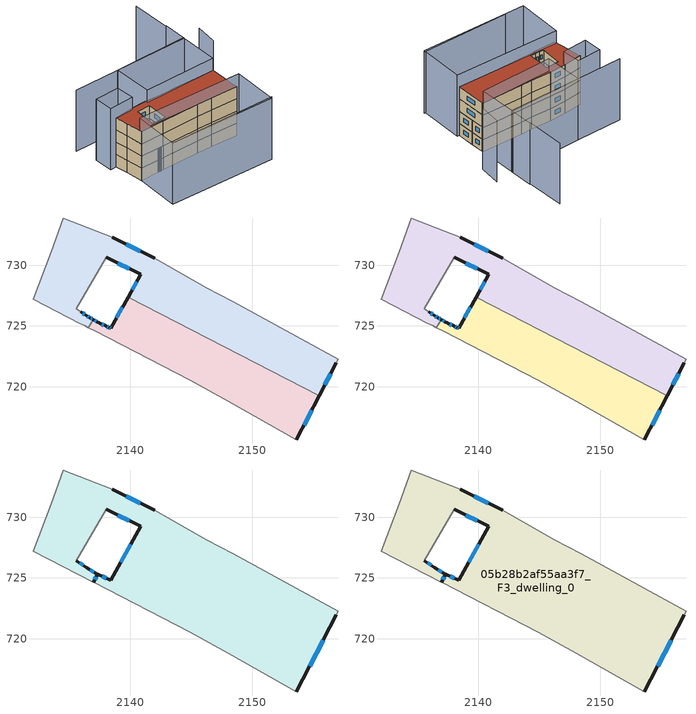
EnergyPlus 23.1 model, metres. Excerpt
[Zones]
05b28b2af55aa3f7_F0_dwelling_0
 floor ground (EU_floor_Construction): 2148.46,727.01 2157.07,722.25 2156.94,721.99 2155.53,719.26 2139.8,727.38 2140.85,729.25 2138.02,730.64 2135.54,726.44 2136.41,725.84 2136.67,725.68 2136.92,725.53 2136.53,724.87 2136.33,724.97 2136.27,725 2136,725.14 2135.89,725.2 2131.98,727.21 2133.48,731.11 2134.47,733.86 2138.5,732.3 2141.98,730.55 2146.22,728.13 z0
 wall outside (EU_wall_Construction): 2138.02,730.64 2140.85,729.25 2139.8,727.38 / 2136.92,725.53 2136.67,725.68 2136.41,725.84 2135.91,726.18 / 2141.98,730.55 2138.5,732.3 / 2155.53,719.26 2156.94,721.99 z0:3
 wall adiabatic (EU_wall_Construction): 2135.67,726.35 2135.54,726.44 2138.02,730.64 / 2135.91,726.18 2135.67,726.34 / 2138.5,732.3 2134.47,733.86 2133.48,731.11 2131.98,727.21 2135.89,725.2 2136,725.14 2136.27,725 2136.33,724.97 2136.53,724.87 / 2156.94,721.99 2157.07,722.25 2148.46,727.01 2146.22,728.13 2141.98,730.55 z0:3
 wall to 05b28b2af55aa3f7_F0_dwelling_1 (EU_wall_Construction): 2136.53,724.87 2136.92,725.53 / 2139.8,727.38 2155.53,719.26 z0:3
 window (EU_Window_Construction): 2138.96,730.18 2139.9,729.71 / 2136.24,725.95 2136.08,726.07 / 2136.58,725.74 2136.5,725.79 / 2136.84,725.58 2136.75,725.63 / 2140.82,731.14 2139.66,731.72 / 2156,720.17 2156.47,721.08 / 2140.5,728.63 2140.15,728 z1:2
05b28b2af55aa3f7_F0_dwelling_1
 floor ground (EU_floor_Construction): 2155.53,719.26 2153.65,715.64 2148.06,718.82 2144.91,720.54 2137.05,724.6 2136.63,724.82 2136.53,724.87 2136.92,725.53 2137.29,725.31 2137.42,725.25 2137.48,725.22 2137.96,725 2138.02,724.97 2138.24,724.88 2138.38,724.81 2139.8,727.38 z0
 wall outside (EU_wall_Construction): 2139.8,727.38 2138.38,724.81 2138.24,724.88 2138.02,724.97 2137.96,725 2137.48,725.22 2137.42,725.25 2137.29,725.31 2136.92,725.53 / 2153.65,715.64 2155.53,719.26 z0:3
 wall adiabatic (EU_wall_Construction): 2136.53,724.87 2136.63,724.82 2137.05,724.6 2144.91,720.54 2148.06,718.82 2153.65,715.64 z0:3
 window (EU_Window_Construction): 2137.17,725.38 2137.05,725.45 / 2137.8,725.07 2137.64,725.15 / 2138.17,724.91 2138.09,724.94 / 2138.33,724.83 2138.28,724.85 / 2139.33,726.52 2138.85,725.67 / 2154.28,716.85 2154.9,718.05 z1:2
05b28b2af55aa3f7_F1_dwelling_0
 floor to 05b28b2af55aa3f7_F0_dwelling_0 (EU_floor_Construction): 2148.46,727.01 2157.07,722.25 2156.94,721.99 2155.53,719.26 2139.8,727.38 2140.85,729.25 2138.02,730.64 2135.54,726.44 2135.67,726.34 2135.91,726.18 2136.41,725.84 2136.67,725.68 2136.92,725.53 2136.53,724.87 2136.33,724.97 2136.27,725 2136,725.14 2135.88,725.2 2131.98,727.21 2133.48,731.11 2134.47,733.86 2138.5,732.3 2141.98,730.55 2146.22,728.13 z3
 wall outside (EU_wall_Construction): 2138.02,730.64 2140.85,729.25 2139.8,727.38 / 2136.92,725.53 2136.67,725.68 2136.41,725.84 2135.91,726.18 / 2141.98,730.55 2138.5,732.3 / 2155.53,719.26 2156.94,721.99 z3:6
 wall adiabatic (EU_wall_Construction): 2135.67,726.35 2135.54,726.44 2138.02,730.64 / 2135.91,726.18 2135.67,726.34 / 2138.5,732.3 2134.47,733.86 2133.48,731.11 2131.98,727.21 2135.89,725.2 2136,725.14 2136.27,725 2136.33,724.97 2136.53,724.87 / 2156.94,721.99 2157.07,722.25 2148.46,727.01 2146.22,728.13 2141.98,730.55 z3:6
 wall to 05b28b2af55aa3f7_F1_dwelling_1 (EU_wall_Construction): 2136.53,724.87 2136.92,725.53 / 2139.8,727.38 2155.53,719.26 z3:6
 window (EU_Window_Construction): 2138.96,730.18 2139.9,729.71 / 2136.24,725.95 2136.08,726.07 / 2136.58,725.74 2136.5,725.79 / 2136.84,725.58 2136.75,725.63 / 2140.82,731.14 2139.66,731.72 / 2156,720.17 2156.47,721.08 / 2140.5,728.63 2140.15,728 z4:5
05b28b2af55aa3f7_F1_dwelling_1
 floor to 05b28b2af55aa3f7_F0_dwelling_1 (EU_floor_Construction): 2155.53,719.26 2153.65,715.64 2148.06,718.82 2144.91,720.54 2137.05,724.6 2136.63,724.82 2136.53,724.87 2136.92,725.53 2137.29,725.31 2137.42,725.25 2137.48,725.22 2137.96,725 2138.02,724.97 2138.24,724.88 2138.38,724.81 2139.8,727.38 z3
 wall outside (EU_wall_Construction): 2139.8,727.38 2138.38,724.81 2138.24,724.88 2138.02,724.97 2137.96,725 2137.48,725.22 2137.42,725.25 2137.29,725.31 2136.92,725.53 / 2153.65,715.64 2155.53,719.26 z3:6
 wall adiabatic (EU_wall_Construction): 2136.53,724.87 2136.63,724.82 2137.05,724.6 2144.91,720.54 2148.06,718.82 2153.65,715.64 z3:6
 window (EU_Window_Construction): 2137.17,725.38 2137.05,725.45 / 2137.8,725.07 2137.64,725.15 / 2138.17,724.91 2138.09,724.94 / 2138.33,724.83 2138.28,724.85 / 2139.33,726.52 2138.85,725.67 / 2154.28,716.85 2154.9,718.05 z4:5
 roof outside (EU_roof_Construction): 2136.98,724.64 2137.31,725.3 2137.29,725.31 2137.27,725.32 2136.93,724.66 z6
05b28b2af55aa3f7_F2_dwelling_0
 floor to 05b28b2af55aa3f7_F1_dwelling_0 (EU_floor_Construction): 2148.46,727.01 2157.07,722.25 2156.94,721.99 2155.53,719.26 2139.8,727.38 2140.85,729.25 2138.02,730.64 2135.54,726.44 2135.67,726.34 2135.74,726.3 2136.41,725.84 2136.91,725.54 2136.92,725.53 2136.53,724.87 2136.33,724.97 2136.27,725 2136,725.14 2135.91,725.19 2131.98,727.21 2133.48,731.11 2134.47,733.86 2138.5,732.3 2141.98,730.55 2146.22,728.13 z6
 floor to 05b28b2af55aa3f7_F1_dwelling_1 (EU_floor_Construction): 2137.27,725.32 2136.93,724.66 2136.63,724.82 2136.53,724.87 2136.92,725.53 z6; 2155.53,719.26 2153.65,715.64 2148.06,718.82 2144.91,720.54 2137.05,724.6 2136.98,724.64 2137.31,725.3 2137.42,725.25 2137.48,725.22 2137.96,725 2137.98,724.99 2138.13,724.92 2138.24,724.88 2138.38,724.81 2139.8,727.38 z6
 wall outside (EU_wall_Construction): 2153.65,715.64 2156.94,721.99 / 2138.02,730.64 2140.85,729.25 2138.38,724.81 2137.31,725.3 2136.97,724.64 / 2137.27,725.32 2136.41,725.84 2135.54,726.44 / 2137.27,725.32 2136.93,724.66 / 2141.98,730.55 2138.5,732.3 z6:9
 wall adiabatic (EU_wall_Construction): 2136.97,724.64 2144.91,720.54 2148.06,718.82 2153.65,715.64 / 2135.54,726.44 2138.02,730.64 / 2138.5,732.3 2134.47,733.86 2133.48,731.11 2131.98,727.21 2136.93,724.66 / 2156.94,721.99 2157.07,722.25 2148.46,727.01 2146.22,728.13 2141.98,730.55 z6:9
 window (EU_Window_Construction): 2154.75,717.76 2155.85,719.88 / 2137.2,725.08 2137.09,724.86 / 2138.02,724.97 2137.67,725.14 / 2140.02,727.77 2139.2,726.29 / 2138.96,730.18 2139.9,729.71 / 2136.12,726.04 2135.83,726.24 / 2136.98,725.49 2136.69,725.67 / 2137.16,725.1 2137.04,724.88 / 2140.82,731.14 2139.66,731.72 z7:8
05b28b2af55aa3f7_F3_dwelling_0
 floor to 05b28b2af55aa3f7_F2_dwelling_0 (EU_floor_Construction): 2148.46,727.01 2157.07,722.25 2156.94,721.99 2153.65,715.64 2148.06,718.82 2144.91,720.54 2136.97,724.64 2137.31,725.3 2138.38,724.81 2140.85,729.25 2138.02,730.64 2135.54,726.44 2136.41,725.84 2137.27,725.32 2136.93,724.66 2131.98,727.21 2133.48,731.11 2134.47,733.86 2138.5,732.3 2141.98,730.55 2146.22,728.13 z9
 wall outside (EU_wall_Construction): 2153.65,715.64 2156.94,721.99 / 2138.02,730.64 2140.85,729.25 2138.38,724.81 2137.31,725.3 2136.97,724.64 / 2136.93,724.66 2137.27,725.32 2136.41,725.84 2135.54,726.44 / 2141.98,730.55 2138.5,732.3 z9:12
 wall adiabatic (EU_wall_Construction): 2136.97,724.64 2144.91,720.54 2148.06,718.82 2153.65,715.64 / 2135.54,726.44 2138.02,730.64 / 2138.5,732.3 2134.47,733.86 2133.48,731.11 2131.98,727.21 2136.93,724.66 / 2156.94,721.99 2157.07,722.25 2148.46,727.01 2146.22,728.13 2141.98,730.55 z9:12
 window (EU_Window_Construction): 2154.75,717.76 2155.85,719.88 / 2137.2,725.08 2137.09,724.86 / 2138.02,724.97 2137.67,725.14 / 2140.02,727.77 2139.2,726.29 / 2138.96,730.18 2139.9,729.71 / 2136.12,726.04 2135.83,726.24 / 2136.98,725.49 2136.69,725.67 / 2137.04,724.88 2137.16,725.1 / 2140.82,731.14 2139.66,731.72 z10:11
 roof outside (EU_roof_Construction): 2153.65,715.64 2156.94,721.99 2157.07,722.25 2148.46,727.01 2146.22,728.13 2141.98,730.55 2138.5,732.3 2134.47,733.86 2133.48,731.11 2131.98,727.21 2136.93,724.66 2137.27,725.32 2136.41,725.84 2135.54,726.44 2138.02,730.64 2140.85,729.25 2138.38,724.81 2137.31,725.3 2136.97,724.64 2144.91,720.54 2148.06,718.82 z12
shading: 2162.65,724.45 2165.51,728.63 / 2130.95,716.14 2149.32,706.25 / 2163.73,735.11 2161.1,730.15 / 2161.1,730.15 2136.35,743.27 / 2167.77,743.25 2163.63,735.11 / 2145.9,738.21 2161.23,730.38 / 2161.23,730.38 2157.07,722.25 / 2157.07,722.25 2141.74,730.08 / 2141.74,730.08 2145.9,738.21 / 2132.31,727.78 2154.13,715.37 / 2154.13,715.37 2148.76,705.94 / 2148.76,705.94 2126.95,718.36 / 2126.95,718.36 2132.31,727.78 / 2134.9,738.32 2140.19,735.83 / 2140.19,735.83 2138.36,731.93 / 2138.36,731.93 2133.07,734.42 / 2133.07,734.42 2134.9,738.32 z0:15
[Building]
EU S2 Campaign: North Axis=0; Terrain=City; Solar Distribution=FullExterior
[Site:Location]
Bologna: Latitude=44.5; Longitude=11.25; Time Zone=1; Elevation=37
[SizingPeriod:WeatherFileDays]
AnnualSizingPeriod: Begin Month=1; Begin Day of Month=1; End Month=12; End Day of Month=31; Day of Week for Start Day=Monday; Use Weather File Daylight Saving Period=No; Use Weather File Rain and Snow Indicators=No
[MATERIAL]
EU_InternalMass_Material: Roughness=MediumRough; Thickness=0.1; Conductivity=1; Density=1800; Specific Heat=900; Thermal Absorptance=0.9; Solar Absorptance=0.7; Visible Absorptance=0.7
[MATERIAL:NOMASS] Roughness=MediumRough; Thermal Absorptance=0.9; Solar Absorptance=0.7; Visible Absorptance=0.7
Name | Thermal Resistance
EU_wall_NoMass | 0.937881
EU_roof_NoMass | 0.548572
EU_floor_NoMass | 0.71348
[WINDOWMATERIAL:SIMPLEGLAZINGSYSTEM]
EU_Window_SimpleGlazing: UFactor=4.25633; Solar Heat Gain Coefficient=0.85; Visible Transmittance=0.85
[CONSTRUCTION]
EU_wall_Construction: EU_wall_NoMass
EU_roof_Construction: EU_roof_NoMass
EU_floor_Construction: EU_floor_NoMass
EU_Window_Construction: EU_Window_SimpleGlazing
EU_InternalMass_Construction: EU_InternalMass_Material
[ZONE] Type=1; Multiplier=1; Ceiling Height=autocalculate; Floor Area=autocalculate; Part of Total Floor Area=Yes
Name | Volume
05b28b2af55aa3f7_F0_dwelling_0 | 299.595
05b28b2af55aa3f7_F1_dwelling_0 | 299.594
05b28b2af55aa3f7_F2_dwelling_0 | 506.338
05b28b2af55aa3f7_F3_dwelling_0 | 506.358
05b28b2af55aa3f7_F0_dwelling_1 | 206.857
05b28b2af55aa3f7_F1_dwelling_1 | 206.858
[INTERNALMASS] Construction=EU_InternalMass_Construction
Name | Zone or ZoneList | Surface Area
05b28b2af55aa3f7_F0_dwelling_0_EU_InternalMass | 05b28b2af55aa3f7_F0_dwelling_0 | 99.8641
05b28b2af55aa3f7_F0_dwelling_1_EU_InternalMass | 05b28b2af55aa3f7_F0_dwelling_1 | 68.9556
05b28b2af55aa3f7_F1_dwelling_0_EU_InternalMass | 05b28b2af55aa3f7_F1_dwelling_0 | 99.8641
05b28b2af55aa3f7_F1_dwelling_1_EU_InternalMass | 05b28b2af55aa3f7_F1_dwelling_1 | 68.9556
05b28b2af55aa3f7_F2_dwelling_0_EU_InternalMass | 05b28b2af55aa3f7_F2_dwelling_0 | 168.786
05b28b2af55aa3f7_F3_dwelling_0_EU_InternalMass | 05b28b2af55aa3f7_F3_dwelling_0 | 168.786
[OTHEREQUIPMENT] Fuel Type=Electricity; Design Level Calculation Method=Watts/Area; Power per Zone Floor Area=1; Fraction Latent=0; Fraction Radiant=0; Fraction Lost=0; Carbon Dioxide Generation Rate=0; EndUse Subcategory=EU_Step8_InternalGains
Name | Zone or ZoneList or Space or SpaceList | Schedule
EU_Step8_InternalGain_05b28b2af55aa3f7_F0_dwelling_0_f000 | 05b28b2af55aa3f7_F0_dwelling_0 | EU_Step8_GainSchedule_05b28b2af55aa3f7_F0_dwelling_0_f000
EU_Step8_InternalGain_05b28b2af55aa3f7_F0_dwelling_1_f000 | 05b28b2af55aa3f7_F0_dwelling_1 | EU_Step8_GainSchedule_05b28b2af55aa3f7_F0_dwelling_1_f000
EU_Step8_InternalGain_05b28b2af55aa3f7_F1_dwelling_0_f000 | 05b28b2af55aa3f7_F1_dwelling_0 | EU_Step8_GainSchedule_05b28b2af55aa3f7_F1_dwelling_0_f000
EU_Step8_InternalGain_05b28b2af55aa3f7_F1_dwelling_1_f000 | 05b28b2af55aa3f7_F1_dwelling_1 | EU_Step8_GainSchedule_05b28b2af55aa3f7_F1_dwelling_1_f000
EU_Step8_InternalGain_05b28b2af55aa3f7_F2_dwelling_0_f000 | 05b28b2af55aa3f7_F2_dwelling_0 | EU_Step8_GainSchedule_05b28b2af55aa3f7_F2_dwelling_0_f000
EU_Step8_InternalGain_05b28b2af55aa3f7_F3_dwelling_0_f000 | 05b28b2af55aa3f7_F3_dwelling_0 | EU_Step8_GainSchedule_05b28b2af55aa3f7_F3_dwelling_0_f000
[ZONEVENTILATION:DESIGNFLOWRATE] Schedule=EU_AlwaysOn; Design Flow Rate Calculation Method=AirChanges/Hour; Air Changes per Hour=0.687892; Ventilation Type=Natural; Fan Pressure Rise=0; Fan Total Efficiency=1; Constant Term Coefficient=1; Temperature Term Coefficient=0; Velocity Term Coefficient=0; Velocity Squared Term Coefficient=0; Minimum Indoor Temperature=-100; Maximum Indoor Temperature=100; Delta Temperature=-100; Minimum Outdoor Temperature=-100; Maximum Outdoor Temperature=100; Maximum Wind Speed=40
Name | Zone or ZoneList or Space or SpaceList
EU_ConstantAir_05b28b2af55aa3f7_F0_dwelling_0 | 05b28b2af55aa3f7_F0_dwelling_0
EU_ConstantAir_05b28b2af55aa3f7_F0_dwelling_1 | 05b28b2af55aa3f7_F0_dwelling_1
EU_ConstantAir_05b28b2af55aa3f7_F1_dwelling_0 | 05b28b2af55aa3f7_F1_dwelling_0
EU_ConstantAir_05b28b2af55aa3f7_F1_dwelling_1 | 05b28b2af55aa3f7_F1_dwelling_1
EU_ConstantAir_05b28b2af55aa3f7_F2_dwelling_0 | 05b28b2af55aa3f7_F2_dwelling_0
EU_ConstantAir_05b28b2af55aa3f7_F3_dwelling_0 | 05b28b2af55aa3f7_F3_dwelling_0
[HVACTEMPLATE:THERMOSTAT] Constant Heating Setpoint=20; Constant Cooling Setpoint=50
EU_HeatOnly_05b28b2af55aa3f7_F0_dwelling_0; EU_HeatOnly_05b28b2af55aa3f7_F0_dwelling_1; EU_HeatOnly_05b28b2af55aa3f7_F1_dwelling_0; EU_HeatOnly_05b28b2af55aa3f7_F1_dwelling_1; EU_HeatOnly_05b28b2af55aa3f7_F2_dwelling_0; EU_HeatOnly_05b28b2af55aa3f7_F3_dwelling_0
[HVACTEMPLATE:ZONE:IDEALLOADSAIRSYSTEM] System Availability Schedule=EU_AlwaysOn; Maximum Heating Supply Air Temperature=50; Minimum Cooling Supply Air Temperature=13; Maximum Heating Supply Air Humidity Ratio=0.0156; Minimum Cooling Supply Air Humidity Ratio=0.0077; Heating Limit=NoLimit; Cooling Limit=NoLimit; Heating Availability Schedule=EU_AlwaysOn; Cooling Availability Schedule=EU_CoolingOff; Dehumidification Control Type=ConstantSensibleHeatRatio; Cooling Sensible Heat Ratio=0.7; Dehumidification Setpoint=60; Humidification Control Type=None; Humidification Setpoint=30; Outdoor Air Method=None; Outdoor Air Flow Rate per Person=0.00944; Outdoor Air Flow Rate per Zone Floor Area=0; Outdoor Air Flow Rate per Zone=0; Demand Controlled Ventilation Type=None; Outdoor Air Economizer Type=NoEconomizer; Heat Recovery Type=None; Sensible Heat Recovery Effectiveness=0.7; Latent Heat Recovery Effectiveness=0.65
Name | Template Thermostat
05b28b2af55aa3f7_F0_dwelling_0 | EU_HeatOnly_05b28b2af55aa3f7_F0_dwelling_0
05b28b2af55aa3f7_F0_dwelling_1 | EU_HeatOnly_05b28b2af55aa3f7_F0_dwelling_1
05b28b2af55aa3f7_F1_dwelling_0 | EU_HeatOnly_05b28b2af55aa3f7_F1_dwelling_0
05b28b2af55aa3f7_F1_dwelling_1 | EU_HeatOnly_05b28b2af55aa3f7_F1_dwelling_1
05b28b2af55aa3f7_F2_dwelling_0 | EU_HeatOnly_05b28b2af55aa3f7_F2_dwelling_0
05b28b2af55aa3f7_F3_dwelling_0 | EU_HeatOnly_05b28b2af55aa3f7_F3_dwelling_0
[SIZING:ZONE] Zone Cooling Design Supply Air Temperature Input Method=SupplyAirTemperature; Zone Cooling Design Supply Air Temperature=13; Zone Heating Design Supply Air Temperature Input Method=SupplyAirTemperature; Zone Heating Design Supply Air Temperature=50; Zone Cooling Design Supply Air Humidity Ratio=0.008; Zone Heating Design Supply Air Humidity Ratio=0.008; Cooling Design Air Flow Method=DesignDay; Cooling Design Air Flow Rate=0; Cooling Minimum Air Flow per Zone Floor Area=0.000762; Cooling Minimum Air Flow=0; Cooling Minimum Air Flow Fraction=0.2; Heating Design Air Flow Method=DesignDay; Heating Design Air Flow Rate=0; Heating Maximum Air Flow per Zone Floor Area=0.002032; Heating Maximum Air Flow=0.141576; Heating Maximum Air Flow Fraction=0.3; Account for Dedicated Outdoor Air System=No; Dedicated Outdoor Air System Control Strategy=NeutralSupplyAir; Dedicated Outdoor Air Low Setpoint Temperature for Design=autosize; Dedicated Outdoor Air High Setpoint Temperature for Design=autosize; Zone Load Sizing Method=Sensible Load Only No Latent Load; Zone Latent Cooling Design Supply Air Humidity Ratio Input Method=HumidityRatioDifference; Zone Cooling Design Supply Air Humidity Ratio Difference=0.005; Zone Latent Heating Design Supply Air Humidity Ratio Input Method=HumidityRatioDifference; Zone Humidification Design Supply Air Humidity Ratio Difference=0.005
05b28b2af55aa3f7_F0_dwelling_0; 05b28b2af55aa3f7_F0_dwelling_1; 05b28b2af55aa3f7_F1_dwelling_0; 05b28b2af55aa3f7_F1_dwelling_1; 05b28b2af55aa3f7_F2_dwelling_0; 05b28b2af55aa3f7_F3_dwelling_0
[SCHEDULE:CONSTANT]
Name | Hourly Value
EU_AlwaysOn | 1
EU_CoolingOff | 0
[SCHEDULE:FILE] Column Number=1; Rows to Skip at Top=0; Number of Hours of Data=8760; Column Separator=Comma; Interpolate to Timestep=No; Minutes per Item=60; Adjust Schedule for Daylight Savings=Yes
Name | File
EU_Step8_GainSchedule_05b28b2af55aa3f7_F0_dwelling_0_f000 | ../../schedules/05b28b2af55aa3f7/05b28b2af55aa3f7_F0_dwelling_0_f000_gain.csv
EU_Step8_GainSchedule_05b28b2af55aa3f7_F0_dwelling_1_f000 | ../../schedules/05b28b2af55aa3f7/05b28b2af55aa3f7_F0_dwelling_1_f000_gain.csv
EU_Step8_GainSchedule_05b28b2af55aa3f7_F1_dwelling_0_f000 | ../../schedules/05b28b2af55aa3f7/05b28b2af55aa3f7_F1_dwelling_0_f000_gain.csv
EU_Step8_GainSchedule_05b28b2af55aa3f7_F1_dwelling_1_f000 | ../../schedules/05b28b2af55aa3f7/05b28b2af55aa3f7_F1_dwelling_1_f000_gain.csv
EU_Step8_GainSchedule_05b28b2af55aa3f7_F2_dwelling_0_f000 | ../../schedules/05b28b2af55aa3f7/05b28b2af55aa3f7_F2_dwelling_0_f000_gain.csv
EU_Step8_GainSchedule_05b28b2af55aa3f7_F3_dwelling_0_f000 | ../../schedules/05b28b2af55aa3f7/05b28b2af55aa3f7_F3_dwelling_0_f000_gain.csv
